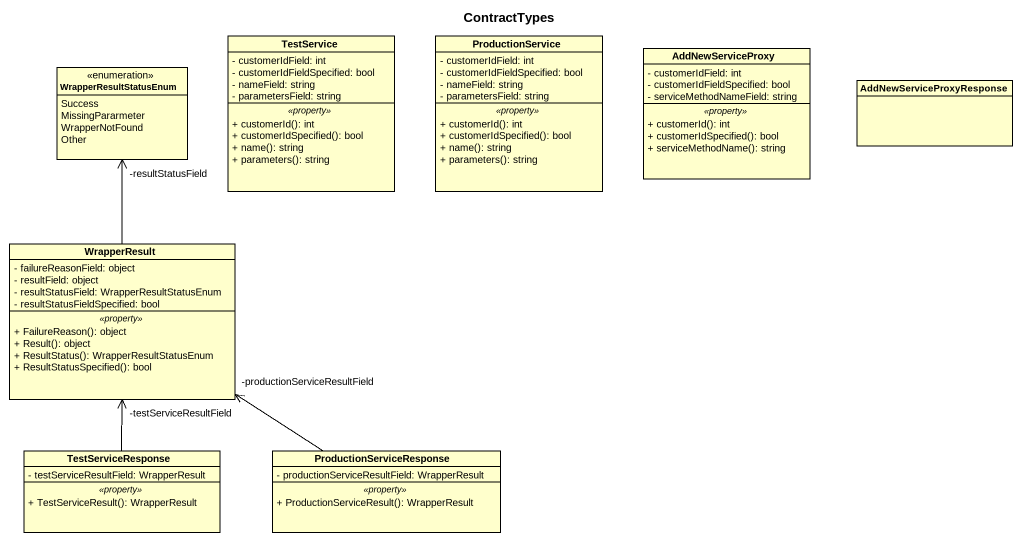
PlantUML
@startuml
title ContractTypes
hide circle
hide empty members
skinparam classAttributeIconSize 0
class TestService {
  - customerIdField: int
  - customerIdFieldSpecified: bool
  - nameField: string
  - parametersField: string
  .. <<property>> ..
  + customerId(): int
  + customerIdSpecified(): bool
  + name(): string
  + parameters(): string
}
class ProductionService {
  - customerIdField: int
  - customerIdFieldSpecified: bool
  - nameField: string
  - parametersField: string
  .. <<property>> ..
  + customerId(): int
  + customerIdSpecified(): bool
  + name(): string
  + parameters(): string
}
class AddNewServiceProxy {
  - customerIdField: int
  - customerIdFieldSpecified: bool
  - serviceMethodNameField: string
  .. <<property>> ..
  + customerId(): int
  + customerIdSpecified(): bool
  + serviceMethodName(): string
}
enum WrapperResultStatusEnum {
  Success
  MissingPararmeter
  WrapperNotFound
  Other
}
class AddNewServiceProxyResponse
class WrapperResult {
  - failureReasonField: object
  - resultField: object
  - resultStatusField: WrapperResultStatusEnum
  - resultStatusFieldSpecified: bool
  .. <<property>> ..
  + FailureReason(): object
  + Result(): object
  + ResultStatus(): WrapperResultStatusEnum
  + ResultStatusSpecified(): bool
}
class TestServiceResponse {
  - testServiceResultField: WrapperResult
  .. <<property>> ..
  + TestServiceResult(): WrapperResult
}
class ProductionServiceResponse {
  - productionServiceResultField: WrapperResult
  .. <<property>> ..
  + ProductionServiceResult(): WrapperResult
}
WrapperResult -up-> "-resultStatusField" WrapperResultStatusEnum
TestServiceResponse -up-> "-testServiceResultField" WrapperResult
ProductionServiceResponse -up-> "-productionServiceResultField" WrapperResult
@enduml
